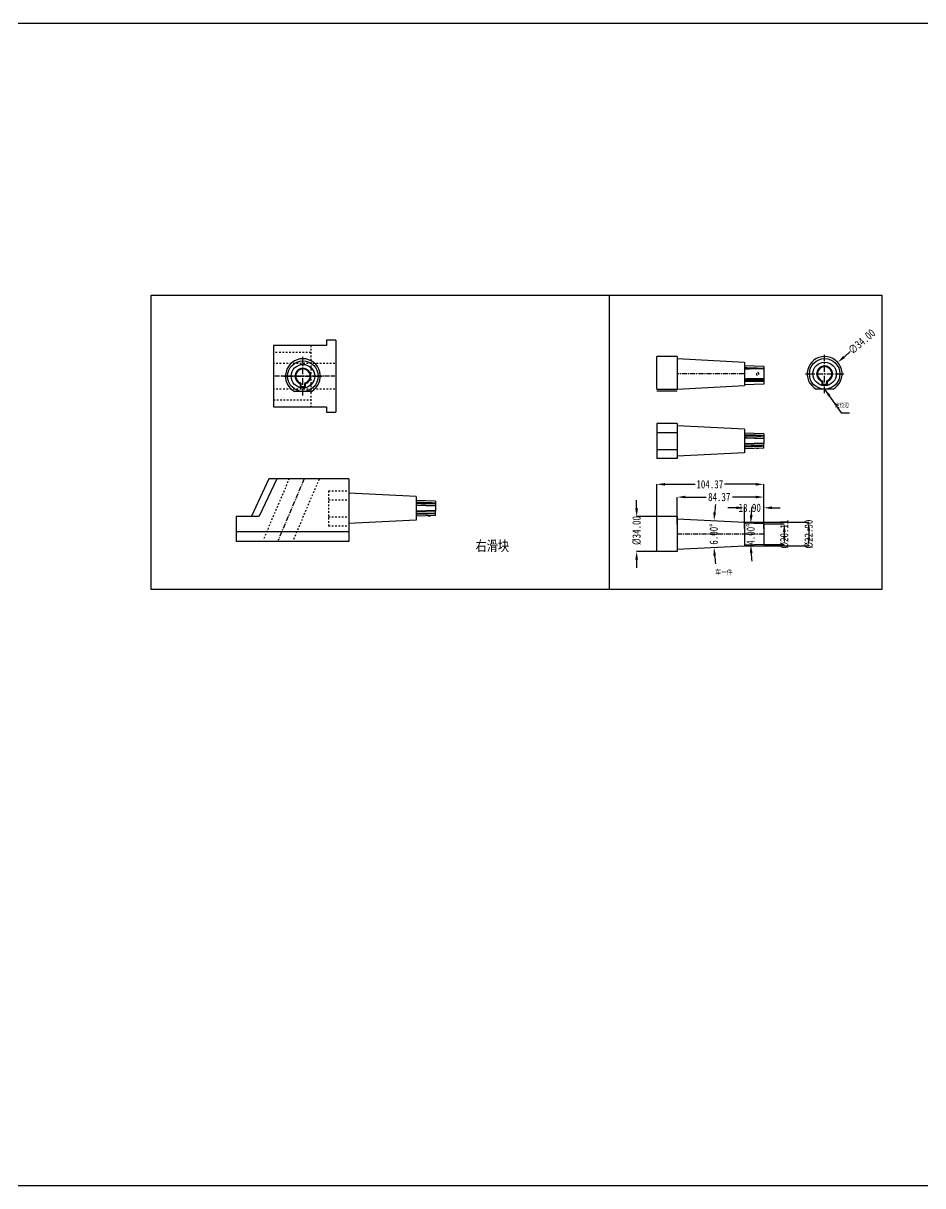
# Model space of a CAD drawing. Header units: millimetres. Extents: x -1952 to 2045, y -2724 to -1591.
# Drawn here: x -809 to 68, y -2724 to -1591 of the extents above; entities that cross this region are included whole.
import ezdxf

# ---------------------------------------------------------------- set-up
doc = ezdxf.new("R2010")
doc.units = ezdxf.units.MM
doc.header["$LTSCALE"] = 16.335
doc.header["$PDMODE"] = 3
doc.header["$PDSIZE"] = 0.3125
doc.linetypes.add('CENTER', pattern=[0.6, 0.375, -0.075, 0.075, -0.075])
doc.linetypes.add('HIDDEN', pattern=[0.2, 0.1, -0.1])
doc.layers.get('0').update_dxf_attribs({"linetype": 'CONTINUOUS'})
doc.layers.get('Defpoints').update_dxf_attribs({"linetype": 'CONTINUOUS'})
doc.layers.add('DEFAULT_2', color=8, linetype='HIDDEN')
doc.layers.add('dim', color=3, linetype='CONTINUOUS')
doc.styles.get("Standard").update_dxf_attribs({"font": 'txt', "width": 0.8})
doc.dimstyles.get("Standard").update_dxf_attribs({"dimtxt": 0.15625, "dimasz": 0.1875, "dimexe": 0.125, "dimexo": 0.0625, "dimtad": 0, "dimtih": 1, "dimtoh": 1, "dimdsep": 46, "dimtxsty": 'Standard', "dimcen": 0.09, "dimadec": 0, "dimazin": 0, "dimtp": 0.01, "dimtm": 0.01, "dimtfac": 1, "dimtofl": 0, "dimtmove": 0, "dimatfit": 3, "dimfxl": 0, "dimtolj": 1, "dimarcsym": 0})
doc.dimstyles.new('STANDARD$0', dxfattribs={"dimscale": 2, "dimtxt": 3, "dimasz": 3, "dimexe": 1.25, "dimexo": 0.625, "dimgap": 0.5, "dimtad": 0, "dimdsep": 46, "dimlunit": 6, "dimtxsty": 'Standard', "dimblk": 'CLOSEDBLANK', "dimcen": 0, "dimclrt": 2, "dimazin": 2, "dimtfac": 2, "dimtmove": 1, "dimatfit": 3, "dimfxl": 0, "dimtolj": 1, "dimtzin": 0, "dimarcsym": 0})

# ---------------------------------------------------------------- blocks, each defined once
blk = doc.blocks.new('*D171')
at = {"color": 6, "lineweight": -2, "transparency": 16777216}
for p, q in [((-87.4, -2078.8), (-67.4, -2078.8)), ((-67.4, -2086.8), (-67.4, -2090.9)), ((-87.4, -2098.9), (-67.4, -2098.9))]:
    blk.add_line(p, q, dxfattribs=at)
at = {"color": 6, "transparency": 16777216}
for points in [[(-68.7, -2086.8), (-66.1, -2086.8), (-67.4, -2078.8)], [(-68.7, -2090.9), (-66.1, -2090.9), (-67.4, -2098.9)]]:
    blk.add_solid(points, dxfattribs=at)
at = {"layer": 'Defpoints', "color": 0, "transparency": 16777216}
for p in [(-87.4, -2078.8), (-87.4, -2098.9), (-67.4, -2098.9)]:
    blk.add_point(p, dxfattribs=at)
at = {"color": 4, "transparency": 16777216, "insert": (-67.4, -2088.9), "char_height": 8, "attachment_point": 5, "rotation": 90}
blk.add_mtext('\\A1;%%c20.11', dxfattribs=at)
blk = doc.blocks.new('*D172')
at = {"color": 6, "lineweight": -2, "transparency": 16777216}
for p, q in [((-114.3, -2063.3), (-122.3, -2063.3)), ((-106.3, -2083.3), (-106.3, -2063.3)), ((-87.4, -2083.3), (-87.4, -2063.3)), ((-79.4, -2063.3), (-71.4, -2063.3))]:
    blk.add_line(p, q, dxfattribs=at)
at = {"color": 6, "transparency": 16777216}
for points in [[(-114.3, -2061.9), (-114.3, -2064.6), (-106.3, -2063.3)], [(-79.4, -2061.9), (-79.4, -2064.6), (-87.4, -2063.3)]]:
    blk.add_solid(points, dxfattribs=at)
at = {"layer": 'Defpoints', "color": 0, "transparency": 16777216}
for p in [(-106.3, -2063.3), (-106.3, -2083.3), (-87.4, -2083.3)]:
    blk.add_point(p, dxfattribs=at)
at = {"color": 4, "transparency": 16777216, "insert": (-101.1, -2063.3), "char_height": 8, "attachment_point": 5}
blk.add_mtext('\\A1;18.90', dxfattribs=at)
blk = doc.blocks.new('*D173')
at = {"color": 6, "lineweight": -2, "transparency": 16777216}
for p, q in [((-171.8, -2079.5), (-171.8, -2052.8)), ((-163.8, -2052.8), (-143.6, -2052.8)), ((-95.4, -2052.8), (-118, -2052.8)), ((-87.4, -2083.3), (-87.4, -2052.8))]:
    blk.add_line(p, q, dxfattribs=at)
at = {"color": 6, "transparency": 16777216}
for points in [[(-163.8, -2051.5), (-163.8, -2054.1), (-171.8, -2052.8)], [(-95.4, -2051.5), (-95.4, -2054.1), (-87.4, -2052.8)]]:
    blk.add_solid(points, dxfattribs=at)
at = {"layer": 'Defpoints', "color": 0, "transparency": 16777216}
for p in [(-171.8, -2052.8), (-171.8, -2079.5), (-87.4, -2083.3)]:
    blk.add_point(p, dxfattribs=at)
at = {"color": 4, "transparency": 16777216, "insert": (-130.8, -2052.8), "char_height": 8, "attachment_point": 5}
blk.add_mtext('\\A1;84.37', dxfattribs=at)
blk = doc.blocks.new('*D174')
at = {"color": 6, "lineweight": -2, "transparency": 16777216}
for p, q in [((-191.8, -2076.7), (-191.8, -2040.4)), ((-183.8, -2040.4), (-154.4, -2040.4)), ((-95.4, -2040.4), (-125.6, -2040.4)), ((-87.4, -2083.3), (-87.4, -2040.4))]:
    blk.add_line(p, q, dxfattribs=at)
at = {"color": 6, "transparency": 16777216}
for points in [[(-183.8, -2039.1), (-183.8, -2041.7), (-191.8, -2040.4)], [(-95.4, -2039.1), (-95.4, -2041.7), (-87.4, -2040.4)]]:
    blk.add_solid(points, dxfattribs=at)
at = {"layer": 'Defpoints', "color": 0, "transparency": 16777216}
for p in [(-191.8, -2040.4), (-191.8, -2076.7), (-87.4, -2083.3)]:
    blk.add_point(p, dxfattribs=at)
at = {"color": 4, "transparency": 16777216, "insert": (-140, -2040.4), "char_height": 8, "attachment_point": 5}
blk.add_mtext('\\A1;104.37', dxfattribs=at)
blk = doc.blocks.new('*D175')
at = {"color": 6, "lineweight": -2, "transparency": 16777216}
for p, q in [((-211.3, -2063.9), (-211.3, -2055.9)), ((-186.3, -2071.9), (-211.3, -2071.9)), ((-186.3, -2105.9), (-211.3, -2105.9)), ((-211.3, -2113.9), (-211.3, -2121.9))]:
    blk.add_line(p, q, dxfattribs=at)
at = {"color": 6, "transparency": 16777216}
for points in [[(-212.7, -2063.9), (-210, -2063.9), (-211.3, -2071.9)], [(-212.7, -2113.9), (-210, -2113.9), (-211.3, -2105.9)]]:
    blk.add_solid(points, dxfattribs=at)
at = {"layer": 'Defpoints', "color": 0, "transparency": 16777216}
for p in [(-186.3, -2071.9), (-211.3, -2105.9), (-186.3, -2105.9)]:
    blk.add_point(p, dxfattribs=at)
at = {"color": 4, "transparency": 16777216, "insert": (-211.3, -2085.4), "char_height": 8, "attachment_point": 5, "rotation": 90}
blk.add_mtext('\\A1;%%c34.00', dxfattribs=at)
blk = doc.blocks.new('*D176')
at = {"color": 6, "lineweight": -2, "transparency": 16777216}
for p, q in [((-106.3, -2077.4), (-43.6, -2077.4)), ((-43.6, -2085.4), (-43.6, -2092.3)), ((-106.3, -2100.3), (-43.6, -2100.3))]:
    blk.add_line(p, q, dxfattribs=at)
at = {"color": 6, "transparency": 16777216}
for points in [[(-45, -2085.4), (-42.3, -2085.4), (-43.6, -2077.4)], [(-45, -2092.3), (-42.3, -2092.3), (-43.6, -2100.3)]]:
    blk.add_solid(points, dxfattribs=at)
at = {"layer": 'Defpoints', "color": 0, "transparency": 16777216}
for p in [(-106.3, -2077.4), (-106.3, -2100.3), (-43.6, -2100.3)]:
    blk.add_point(p, dxfattribs=at)
at = {"color": 4, "transparency": 16777216, "insert": (-43.6, -2088.9), "char_height": 8, "attachment_point": 5, "rotation": 90}
blk.add_mtext('\\A1;%%c22.90', dxfattribs=at)
blk = doc.blocks.new('*D177')
at = {"color": 6, "lineweight": -2, "transparency": 16777216}
for start, end in [(174.9521, 176.4761), (183.5239, 185.0479)]:
    blk.add_arc((200.5, -2088.9), 300.8, start, end, dxfattribs=at)
at = {"color": 6, "transparency": 16777216}
for points in [[(-98.3, -2070.4), (-101, -2070.3), (-100.1, -2078.4)], [(-101, -2107.4), (-98.3, -2107.3), (-100.1, -2099.4)]]:
    blk.add_solid(points, dxfattribs=at)
at = {"layer": 'Defpoints', "color": 0, "transparency": 16777216}
for p in [(-106.3, -2078.1), (-87.4, -2078.8), (-100.2, -2085.4), (-106.3, -2099.6), (-87.4, -2098.9)]:
    blk.add_point(p, dxfattribs=at)
at = {"color": 4, "transparency": 16777216, "insert": (-100.2, -2088.9), "char_height": 8, "attachment_point": 5, "rotation": 90}
blk.add_mtext('\\A1;4.00\\M+5A1E3', dxfattribs=at)
blk = doc.blocks.new('*D178')
at = {"color": 6, "lineweight": -2, "transparency": 16777216}
for start, end in [(173.3098, 175.1549), (184.8451, 186.6902)]:
    blk.add_arc((112.2, -2088.9), 248.4, start, end, dxfattribs=at)
at = {"color": 6, "transparency": 16777216}
for points in [[(-134, -2068), (-136.6, -2067.8), (-135.9, -2075.9)], [(-136.6, -2109.9), (-134, -2109.7), (-135.9, -2101.9)]]:
    blk.add_solid(points, dxfattribs=at)
at = {"layer": 'Defpoints', "color": 0, "transparency": 16777216}
for p in [(-171.8, -2074), (-106.3, -2077.4), (-136.2, -2084.5), (-171.8, -2103.7), (-106.3, -2100.3)]:
    blk.add_point(p, dxfattribs=at)
at = {"color": 4, "transparency": 16777216, "insert": (-136.2, -2088.9), "char_height": 8, "attachment_point": 5, "rotation": 90}
blk.add_mtext('\\A1;6.00\\M+5A1E3', dxfattribs=at)
blk = doc.blocks.new('*D179')
at = {"color": 6, "lineweight": -2, "transparency": 16777216}
blk.add_line((-3.2, -1911.1), (-9.2, -1916.4), dxfattribs=at)
at = {"color": 6, "transparency": 16777216}
blk.add_solid([(-10.1, -1915.3), (-8.4, -1917.4), (-15.3, -1921.6)], dxfattribs=at)
at = {"layer": 'Defpoints', "color": 0, "transparency": 16777216}
for p in [(-15.3, -1921.6), (-40.9, -1943.9)]:
    blk.add_point(p, dxfattribs=at)
at = {"color": 4, "transparency": 16777216, "insert": (8, -1901.3), "char_height": 8, "attachment_point": 5, "rotation": 41.0638}
blk.add_mtext('\\A1;∅34.00', dxfattribs=at)

msp = doc.modelspace()

# ---------------------------------------------------------------- linework, layer by layer
msp.add_line((-238.07, -1856.009), (-238.07, -2142.746))
at = {"color": 7, "linetype": 'Continuous'}
for p, q in [((-504.407, -1900.003), (-513.687, -1900.003)), ((-513.687, -1900.003), (-513.687, -1905.003)), ((-504.407, -1900.003), (-504.407, -1970.003)), ((-513.687, -1905.003), (-565.337, -1905.003)), ((-565.337, -1905.003), (-565.337, -1965.003)), ((-171.75, -1915.775), (-191.75, -1915.775)), ((-191.75, -1947.658), (-191.75, -1915.776)), ((-171.75, -1915.776), (-171.75, -1947.658)), ((-171.75, -1917.893), (-106.283, -1921.324)), ((-106.283, -1921.324), (-106.283, -1944.227)), ((-87.38, -1925.737), (-106.283, -1925.077)), ((-87.38, -1925.737), (-87.38, -1942.83)), ((-529.304, -1934.446), (-529.278, -1935.003)), ((-20.83, -1932.218), (-20.805, -1932.775)), ((-539.242, -1942.565), (-538.582, -1942.113)), ((-539.242, -1942.565), (-539.242, -1945.718)), ((-538.582, -1945.058), (-539.242, -1945.718)), ((-539.242, -1945.718), (-533.9, -1945.718)), ((-538.582, -1942.113), (-538.582, -1945.058)), ((-538.582, -1945.058), (-534.56, -1945.058)), ((-534.56, -1942.113), (-533.9, -1942.565)), ((-534.56, -1945.058), (-534.56, -1942.113)), ((-534.56, -1945.058), (-533.9, -1945.718)), ((-533.9, -1945.718), (-533.9, -1942.565)), ((-191.75, -1947.658), (-171.75, -1947.658)), ((-171.75, -1947.658), (-106.283, -1944.227)), ((-106.283, -1940.337), (-87.38, -1939.885)), ((-87.38, -1942.83), (-106.283, -1943.49)), ((-19.881, -1947.658), (-36.314, -1947.658)), ((-30.768, -1940.337), (-30.108, -1939.885)), ((-30.768, -1940.337), (-30.768, -1943.49)), ((-30.108, -1942.83), (-30.768, -1943.49)), ((-30.768, -1943.49), (-25.426, -1943.49)), ((-30.108, -1939.885), (-30.108, -1942.83)), ((-30.108, -1942.83), (-26.086, -1942.83)), ((-26.086, -1939.885), (-25.426, -1940.337)), ((-26.086, -1942.83), (-26.086, -1939.885)), ((-26.086, -1942.83), (-25.426, -1943.49)), ((-25.426, -1943.49), (-25.426, -1940.337)), ((-528.354, -1949.886), (-544.787, -1949.886)), ((-171.75, -1949.775), (-191.75, -1949.775)), ((-565.337, -1965.003), (-513.687, -1965.003)), ((-513.687, -1965.003), (-513.687, -1970.003)), ((-513.687, -1970.003), (-504.407, -1970.003)), ((-191.75, -1981.144), (-191.75, -2015.144)), ((-171.75, -1981.144), (-191.75, -1981.144)), ((-171.75, -1981.144), (-171.75, -2015.144)), ((-191.75, -1989.927), (-171.75, -1989.927)), ((-106.283, -1986.692), (-171.75, -1983.261)), ((-106.283, -1986.692), (-106.283, -2009.595)), ((-87.38, -1991.106), (-106.283, -1990.446)), ((-101.272, -1993.219), (-101.281, -1993.219)), ((-87.38, -1991.106), (-87.38, -2000.155)), ((-87.38, -1996.133), (-106.283, -1995.473)), ((-87.38, -2000.155), (-106.283, -2000.815)), ((-106.283, -2001.123), (-87.38, -2000.49)), ((-87.38, -2005.182), (-87.38, -2000.49)), ((-191.75, -2006.36), (-171.75, -2006.36)), ((-171.75, -2015.144), (-191.75, -2015.144)), ((-106.283, -2009.595), (-171.75, -2013.026)), ((-87.38, -2005.182), (-106.283, -2005.842)), ((-569.781, -2035.078), (-586.801, -2071.578)), ((-562.057, -2035.078), (-579.078, -2071.578)), ((-491.781, -2035.078), (-569.781, -2035.078)), ((-491.781, -2035.078), (-491.781, -2096.008)), ((-426.313, -2052.393), (-491.781, -2048.962)), ((-426.313, -2052.393), (-426.313, -2075.296)), ((-407.411, -2056.806), (-426.313, -2056.146)), ((-407.411, -2061.833), (-426.313, -2061.173)), ((-421.303, -2058.92), (-421.311, -2058.919)), ((-407.411, -2056.806), (-407.411, -2065.855)), ((-601.781, -2071.578), (-601.781, -2096.008)), ((-601.781, -2071.578), (-579.078, -2071.578)), ((-407.411, -2065.855), (-426.313, -2066.515)), ((-426.313, -2066.823), (-407.411, -2066.19)), ((-407.411, -2070.883), (-426.313, -2071.543)), ((-407.411, -2070.883), (-407.411, -2066.19)), ((-191.75, -2105.853), (-191.75, -2071.853)), ((-171.75, -2071.853), (-191.75, -2071.853)), ((-171.75, -2071.853), (-171.75, -2105.853)), ((-426.313, -2075.296), (-491.781, -2078.727)), ((-171.75, -2073.971), (-106.283, -2077.402)), ((-106.283, -2077.402), (-106.283, -2100.304)), ((-87.38, -2078.798), (-106.283, -2078.138)), ((-87.38, -2078.798), (-87.38, -2098.908)), ((-491.781, -2086.728), (-601.781, -2086.728)), ((-491.781, -2096.008), (-601.781, -2096.008)), ((-171.75, -2105.853), (-191.75, -2105.853)), ((-171.75, -2103.735), (-106.283, -2100.304)), ((-87.38, -2098.908), (-106.283, -2099.568))]:
    msp.add_line(p, q, dxfattribs=at)
at = {"color": 1, "linetype": 'CENTER', "ltscale": 1.057361}
for p, q in [((-28.097, -1951.475), (-28.097, -1914.075)), ((-536.571, -1953.703), (-536.571, -1916.303)), ((-555.271, -1935.003), (-517.871, -1935.003)), ((-46.797, -1932.775), (-9.397, -1932.775))]:
    msp.add_line(p, q, dxfattribs=at)
at = {"color": 1, "linetype": 'CENTER', "ltscale": 0.621977}
msp.add_line((-505.337, -1935.003), (-565.337, -1935.003), dxfattribs=at)
at = {"color": 1, "linetype": 'CENTER', "ltscale": 0.814387}
for p, q in [((-106.283, -1932.775), (-171.75, -1932.775)), ((-87.38, -2088.853), (-171.75, -2088.853))]:
    msp.add_line(p, q, dxfattribs=at)
for points in [[(-1951.9, -1591.097), (2044.667, -1591.097), (2044.667, -2723.897), (-1951.9, -2723.897)], [(-684.47, -1856.009), (27.556, -1856.009), (27.556, -2142.746), (-684.47, -2142.746)]]:
    msp.add_lwpolyline(points, close=True)
at = {"color": 7, "linetype": 'Continuous'}
for centre, radius in [((-536.571, -1935.003), 14.882), ((-536.571, -1935.003), 11.451), ((-28.097, -1932.775), 14.882), ((-28.097, -1932.775), 11.451)]:
    msp.add_circle(centre, radius, dxfattribs=at)
for centre, radius, start, end in [((-536.571, -1935.003), 17, 298.902797, 241.097203), ((-28.097, -1932.775), 17, 298.902797, 241.097203), ((-28.097, -1932.775), 7.038, 289.469575, 250.530425), ((-28.097, -1932.775), 7.698, 49.228022, 130.771978), ((-536.571, -1935.003), 7.698, 139.228022, 220.771978), ((-536.571, -1935.003), 7.038, 289.469575, 250.530425), ((-542.258, -1929.315), 0.676, 270, 12.161174), ((-536.571, -1935.003), 7.698, 49.228022, 130.771978), ((-530.883, -1929.315), 0.676, 167.838826, 282.161174), ((-536.571, -1935.003), 7.698, 319.228022, 40.771978), ((-86.608, -1091.588), 836.392, 268.652095, 268.994818), ((-28.097, -1932.775), 7.698, 139.228022, 220.771978), ((-33.785, -1927.087), 0.676, 270, 12.161174), ((-22.41, -1927.087), 0.676, 167.838826, 282.161174), ((-28.097, -1932.775), 7.698, 319.228022, 40.771978), ((-542.258, -1940.691), 0.676, 347.838826, 102.161174), ((-536.571, -1935.003), 7.698, 229.228022, 247.233914), ((-572.107, -1896.884), 55.718, 305.753309, 306.559619), ((-536.571, -1935.003), 7.698, 292.766086, 310.771978), ((-530.883, -1940.691), 0.676, 77.838826, 192.161174), ((-86.646, -2774.206), 836.634, 91.002271, 91.344895), ((-131.286, -970.068), 968.86, 271.478778, 271.775181), ((-33.785, -1938.463), 0.676, 347.838826, 102.161174), ((-28.097, -1932.775), 7.698, 229.228022, 247.233914), ((-63.634, -1894.656), 55.718, 305.753309, 306.559619), ((-28.097, -1932.775), 7.698, 292.766086, 310.771978), ((-22.41, -1938.463), 0.676, 77.838826, 192.161174), ((-86.616, -1155.254), 838.093, 268.655404, 268.997432), ((-86.646, -2839.575), 836.634, 91.002271, 91.344895), ((-406.647, -1220.954), 838.093, 268.655404, 268.997432), ((-406.677, -2905.275), 836.634, 91.002271, 91.344895)]:
    msp.add_arc(centre, radius, start, end, dxfattribs=at)
for points, knots in [([(-541.547, -1930.026), (-541.614, -1930.088), (-541.737, -1930.157), (-541.936, -1930.178), (-542.157, -1930.144), (-542.317, -1930.051), (-542.401, -1929.976)], [0, 0, 0, 0, 0.29168573, 0.42687454, 0.63877925, 1, 1, 1, 1]), ([(-541.547, -1930.026), (-541.486, -1929.96), (-541.417, -1929.837), (-541.396, -1929.638), (-541.429, -1929.417), (-541.523, -1929.256), (-541.598, -1929.173)], [0, 0, 0, 0, 0.29177242, 0.42692029, 0.63880552, 1, 1, 1, 1]), ([(-531.646, -1929.315), (-531.689, -1929.392), (-531.737, -1929.529), (-531.746, -1929.783), (-531.669, -1929.945), (-531.594, -1930.026)], [0, 0, 0, 0, 0.34713484, 0.55961041, 1, 1, 1, 1]), ([(-531.594, -1930.026), (-531.527, -1930.088), (-531.405, -1930.157), (-531.206, -1930.178), (-530.985, -1930.144), (-530.824, -1930.051), (-530.741, -1929.976)], [0, 0, 0, 0, 0.29177242, 0.42692029, 0.63880552, 1, 1, 1, 1]), ([(-529.366, -1935.003), (-529.366, -1934.865), (-529.37, -1934.663), (-529.385, -1934.403), (-529.398, -1934.23), (-529.411, -1934.079), (-529.423, -1933.953), (-529.43, -1933.858), (-529.437, -1933.796), (-529.434, -1933.766), (-529.436, -1933.753), (-529.428, -1933.748), (-529.424, -1933.761), (-529.417, -1933.774), (-529.406, -1933.813), (-529.389, -1933.879), (-529.367, -1933.984), (-529.334, -1934.175), (-529.314, -1934.333), (-529.304, -1934.446)], [0, 0, 0, 0, 0.21001602, 0.30796493, 0.39703373, 0.47495687, 0.53954848, 0.5890581, 0.62200223, 0.63187991, 0.63739505, 0.63938325, 0.64363442, 0.6521592, 0.66509085, 0.70369746, 0.75813535, 0.82694243, 1, 1, 1, 1]), ([(-529.278, -1935.003), (-529.278, -1935.096), (-529.282, -1935.278), (-529.3, -1935.539), (-529.327, -1935.775), (-529.355, -1935.964), (-529.389, -1936.123), (-529.403, -1936.191), (-529.433, -1936.275), (-529.436, -1936.236), (-529.435, -1936.226)], [0, 0, 0, 0, 0.21485604, 0.42012592, 0.60394042, 0.75791628, 0.87476713, 0.94876116, 0.97574217, 1, 1, 1, 1]), ([(-529.435, -1936.226), (-529.435, -1936.172), (-529.419, -1936.025), (-529.383, -1935.619), (-529.365, -1935.264), (-529.366, -1935.003)], [0, 0, 0, 0, 0.13165042, 0.36060251, 1, 1, 1, 1]), ([(-87.38, -1927.798), (-87.417, -1927.771), (-87.514, -1927.748), (-87.704, -1927.719), (-87.95, -1927.691), (-88.244, -1927.664), (-88.637, -1927.631), (-89.129, -1927.596), (-89.72, -1927.559), (-90.311, -1927.524), (-91.099, -1927.482), (-92.084, -1927.433), (-93.267, -1927.379), (-94.45, -1927.329), (-95.633, -1927.282), (-97.211, -1927.223), (-99.183, -1927.154), (-101.549, -1927.078), (-103.916, -1927.008), (-105.494, -1926.966), (-106.283, -1926.945)], [0, 0, 0, 0, 0.00737978, 0.01514373, 0.03073864, 0.04635541, 0.06198039, 0.09324046, 0.12450658, 0.1557753, 0.18704527, 0.24958657, 0.3121281, 0.37466897, 0.43720877, 0.49974732, 0.62482015, 0.74988691, 0.87494708, 1, 1, 1, 1]), ([(-87.38, -1927.798), (-87.438, -1927.834), (-87.545, -1927.86), (-87.685, -1927.856), (-87.83, -1927.868), (-88.009, -1927.884), (-88.298, -1927.895), (-88.66, -1927.908), (-89.094, -1927.918), (-89.529, -1927.926), (-90.109, -1927.934), (-90.834, -1927.94), (-91.704, -1927.943), (-92.864, -1927.943), (-94.315, -1927.937), (-96.056, -1927.923), (-97.798, -1927.904), (-99.539, -1927.88), (-100.7, -1927.861), (-101.281, -1927.851)], [0, 0, 0, 0, 0.01471093, 0.02255908, 0.03034511, 0.04587981, 0.06147342, 0.09268716, 0.12392497, 0.15517599, 0.18643611, 0.24897422, 0.3115281, 0.37409288, 0.49924415, 0.62441493, 0.74959986, 0.87479544, 1, 1, 1, 1]), ([(-33.074, -1927.798), (-33.141, -1927.86), (-33.263, -1927.929), (-33.463, -1927.95), (-33.683, -1927.917), (-33.844, -1927.823), (-33.927, -1927.748)], [0, 0, 0, 0, 0.29168573, 0.42687454, 0.63877925, 1, 1, 1, 1]), ([(-33.074, -1927.798), (-33.012, -1927.732), (-32.943, -1927.609), (-32.923, -1927.41), (-32.956, -1927.189), (-33.049, -1927.028), (-33.125, -1926.945)], [0, 0, 0, 0, 0.29177242, 0.42692029, 0.63880552, 1, 1, 1, 1]), ([(-23.173, -1927.087), (-23.216, -1927.164), (-23.263, -1927.301), (-23.273, -1927.555), (-23.196, -1927.717), (-23.121, -1927.798)], [0, 0, 0, 0, 0.34713484, 0.55961041, 1, 1, 1, 1]), ([(-23.121, -1927.798), (-23.054, -1927.86), (-22.931, -1927.929), (-22.732, -1927.95), (-22.511, -1927.917), (-22.351, -1927.823), (-22.267, -1927.748)], [0, 0, 0, 0, 0.29177242, 0.42692029, 0.63880552, 1, 1, 1, 1]), ([(-20.892, -1932.775), (-20.892, -1932.637), (-20.897, -1932.435), (-20.911, -1932.175), (-20.924, -1932.002), (-20.937, -1931.851), (-20.949, -1931.725), (-20.957, -1931.63), (-20.964, -1931.568), (-20.961, -1931.538), (-20.963, -1931.525), (-20.955, -1931.52), (-20.95, -1931.533), (-20.944, -1931.546), (-20.932, -1931.585), (-20.916, -1931.651), (-20.894, -1931.756), (-20.861, -1931.947), (-20.841, -1932.105), (-20.83, -1932.218)], [0, 0, 0, 0, 0.21001602, 0.30796493, 0.39703373, 0.47495687, 0.53954848, 0.5890581, 0.62200223, 0.63187991, 0.63739505, 0.63938325, 0.64363442, 0.6521592, 0.66509085, 0.70369746, 0.75813535, 0.82694243, 1, 1, 1, 1]), ([(-20.805, -1932.775), (-20.805, -1932.868), (-20.809, -1933.05), (-20.826, -1933.311), (-20.854, -1933.547), (-20.882, -1933.736), (-20.916, -1933.895), (-20.93, -1933.963), (-20.959, -1934.048), (-20.962, -1934.008), (-20.962, -1933.998)], [0, 0, 0, 0, 0.21485604, 0.42012592, 0.60394042, 0.75791628, 0.87476713, 0.94876116, 0.97574217, 1, 1, 1, 1]), ([(-20.962, -1933.998), (-20.961, -1933.944), (-20.945, -1933.797), (-20.91, -1933.391), (-20.892, -1933.036), (-20.892, -1932.775)], [0, 0, 0, 0, 0.13165042, 0.36060251, 1, 1, 1, 1]), ([(-541.547, -1939.98), (-541.614, -1939.918), (-541.737, -1939.849), (-541.936, -1939.828), (-542.157, -1939.862), (-542.317, -1939.955), (-542.401, -1940.031)], [0, 0, 0, 0, 0.29177242, 0.42692029, 0.63880552, 1, 1, 1, 1]), ([(-541.495, -1940.691), (-541.452, -1940.614), (-541.405, -1940.477), (-541.396, -1940.224), (-541.472, -1940.061), (-541.547, -1939.98)], [0, 0, 0, 0, 0.34713484, 0.55961041, 1, 1, 1, 1]), ([(-539.242, -1942.565), (-539.242, -1942.468), (-539.3, -1942.27), (-539.46, -1942.139), (-539.55, -1942.102)], [0, 0, 0, 0, 0.49995056, 1, 1, 1, 1]), ([(-538.917, -1941.639), (-538.821, -1941.672), (-538.646, -1941.803), (-538.582, -1942.011), (-538.582, -1942.113)], [0, 0, 0, 0, 0.50005188, 1, 1, 1, 1]), ([(-534.56, -1942.113), (-534.56, -1942.011), (-534.495, -1941.803), (-534.321, -1941.673), (-534.225, -1941.639)], [0, 0, 0, 0, 0.49997307, 1, 1, 1, 1]), ([(-533.592, -1942.102), (-533.681, -1942.139), (-533.841, -1942.27), (-533.899, -1942.468), (-533.9, -1942.565)], [0, 0, 0, 0, 0.50002677, 1, 1, 1, 1]), ([(-531.594, -1939.98), (-531.656, -1940.046), (-531.725, -1940.169), (-531.746, -1940.368), (-531.712, -1940.589), (-531.619, -1940.75), (-531.543, -1940.833)], [0, 0, 0, 0, 0.29177242, 0.42692029, 0.63880552, 1, 1, 1, 1]), ([(-531.594, -1939.98), (-531.527, -1939.918), (-531.405, -1939.849), (-531.206, -1939.828), (-530.985, -1939.862), (-530.824, -1939.955), (-530.741, -1940.031)], [0, 0, 0, 0, 0.29168573, 0.42687454, 0.63877925, 1, 1, 1, 1]), ([(-87.38, -1937.752), (-87.437, -1937.713), (-87.586, -1937.702), (-87.794, -1937.681), (-88.011, -1937.669), (-88.299, -1937.655), (-88.661, -1937.643), (-89.095, -1937.632), (-89.53, -1937.624), (-90.11, -1937.616), (-90.835, -1937.61), (-91.705, -1937.607), (-92.575, -1937.607), (-93.445, -1937.609), (-94.606, -1937.615), (-96.057, -1937.627), (-97.798, -1937.647), (-99.539, -1937.671), (-100.7, -1937.69), (-101.281, -1937.7)], [0, 0, 0, 0, 0.01479415, 0.03030779, 0.04587629, 0.06146669, 0.09268029, 0.12391784, 0.15516913, 0.18642948, 0.24896801, 0.31152244, 0.37408759, 0.43666058, 0.49923963, 0.62441156, 0.74959756, 0.87479437, 1, 1, 1, 1]), ([(-101.272, -1938.463), (-100.692, -1938.445), (-99.532, -1938.408), (-97.791, -1938.348), (-96.051, -1938.284), (-94.311, -1938.216), (-92.861, -1938.153), (-91.701, -1938.099), (-90.831, -1938.054), (-90.107, -1938.015), (-89.527, -1937.98), (-89.093, -1937.951), (-88.659, -1937.921), (-88.297, -1937.89), (-88.008, -1937.867), (-87.829, -1937.843), (-87.685, -1937.824), (-87.577, -1937.819), (-87.471, -1937.803), (-87.408, -1937.771), (-87.38, -1937.752)], [0, 0, 0, 0, 0.12508048, 0.25016555, 0.37525478, 0.50034782, 0.62544374, 0.68799223, 0.75054023, 0.81308622, 0.84435744, 0.87562632, 0.90689074, 0.93814532, 0.95376724, 0.9693539, 0.97715149, 0.98501558, 0.99271319, 1, 1, 1, 1]), ([(-33.074, -1937.752), (-33.141, -1937.69), (-33.263, -1937.621), (-33.463, -1937.6), (-33.683, -1937.634), (-33.844, -1937.727), (-33.927, -1937.803)], [0, 0, 0, 0, 0.29177242, 0.42692029, 0.63880552, 1, 1, 1, 1]), ([(-33.022, -1938.463), (-32.979, -1938.387), (-32.931, -1938.249), (-32.922, -1937.996), (-32.999, -1937.833), (-33.074, -1937.752)], [0, 0, 0, 0, 0.34713484, 0.55961041, 1, 1, 1, 1]), ([(-30.768, -1940.337), (-30.769, -1940.24), (-30.827, -1940.042), (-30.987, -1939.911), (-31.076, -1939.874)], [0, 0, 0, 0, 0.49995056, 1, 1, 1, 1]), ([(-30.443, -1939.411), (-30.347, -1939.444), (-30.173, -1939.575), (-30.109, -1939.783), (-30.108, -1939.885)], [0, 0, 0, 0, 0.50005188, 1, 1, 1, 1]), ([(-26.086, -1939.885), (-26.086, -1939.783), (-26.022, -1939.575), (-25.847, -1939.445), (-25.751, -1939.411)], [0, 0, 0, 0, 0.49997307, 1, 1, 1, 1]), ([(-25.118, -1939.874), (-25.208, -1939.911), (-25.368, -1940.042), (-25.426, -1940.24), (-25.426, -1940.337)], [0, 0, 0, 0, 0.50002677, 1, 1, 1, 1]), ([(-23.121, -1937.752), (-23.182, -1937.818), (-23.251, -1937.941), (-23.272, -1938.14), (-23.239, -1938.361), (-23.145, -1938.522), (-23.07, -1938.605)], [0, 0, 0, 0, 0.29177242, 0.42692029, 0.63880552, 1, 1, 1, 1]), ([(-23.121, -1937.752), (-23.054, -1937.69), (-22.931, -1937.621), (-22.732, -1937.6), (-22.511, -1937.634), (-22.351, -1937.727), (-22.267, -1937.803)], [0, 0, 0, 0, 0.29168573, 0.42687454, 0.63877925, 1, 1, 1, 1]), ([(-87.38, -1993.167), (-87.417, -1993.14), (-87.514, -1993.117), (-87.704, -1993.088), (-87.95, -1993.06), (-88.244, -1993.032), (-88.637, -1993), (-89.129, -1992.965), (-89.72, -1992.927), (-90.311, -1992.893), (-91.099, -1992.851), (-92.084, -1992.802), (-93.267, -1992.748), (-94.45, -1992.698), (-95.633, -1992.651), (-97.211, -1992.592), (-99.183, -1992.523), (-101.549, -1992.447), (-103.916, -1992.377), (-105.494, -1992.334), (-106.283, -1992.314)], [0, 0, 0, 0, 0.00737978, 0.01514373, 0.03073864, 0.04635541, 0.06198039, 0.09324046, 0.12450658, 0.1557753, 0.18704527, 0.24958657, 0.3121281, 0.37466897, 0.43720877, 0.49974732, 0.62482015, 0.74988691, 0.87494708, 1, 1, 1, 1]), ([(-101.272, -1993.219), (-100.692, -1993.23), (-99.532, -1993.248), (-97.792, -1993.273), (-96.051, -1993.292), (-94.311, -1993.306), (-92.861, -1993.312), (-91.701, -1993.312), (-90.831, -1993.309), (-90.107, -1993.303), (-89.527, -1993.295), (-89.093, -1993.287), (-88.659, -1993.277), (-88.297, -1993.263), (-88.008, -1993.253), (-87.829, -1993.237), (-87.685, -1993.225), (-87.577, -1993.226), (-87.472, -1993.214), (-87.408, -1993.185), (-87.38, -1993.167)], [0, 0, 0, 0, 0.12519115, 0.2503733, 0.37554481, 0.50070219, 0.62584003, 0.68839808, 0.75094523, 0.8134766, 0.84473324, 0.87598099, 0.90721499, 0.93842458, 0.95401747, 0.96955277, 0.977327, 0.98518131, 0.99283062, 1, 1, 1, 1]), ([(-87.38, -2003.121), (-87.419, -2003.147), (-87.509, -2003.185), (-87.705, -2003.192), (-87.948, -2003.23), (-88.243, -2003.255), (-88.636, -2003.288), (-89.128, -2003.323), (-89.718, -2003.36), (-90.309, -2003.395), (-91.098, -2003.437), (-92.083, -2003.486), (-93.266, -2003.54), (-94.449, -2003.59), (-95.632, -2003.637), (-97.21, -2003.696), (-99.182, -2003.765), (-101.549, -2003.841), (-103.916, -2003.911), (-105.494, -2003.954), (-106.283, -2003.974)], [0, 0, 0, 0, 0.00737495, 0.0151669, 0.03076808, 0.04638431, 0.06200881, 0.09326806, 0.12453324, 0.15580102, 0.18707004, 0.24960944, 0.31214907, 0.37468803, 0.43722596, 0.49976262, 0.62483177, 0.74989481, 0.87495104, 1, 1, 1, 1]), ([(-87.38, -2003.121), (-87.437, -2003.082), (-87.586, -2003.07), (-87.794, -2003.049), (-88.011, -2003.037), (-88.299, -2003.024), (-88.661, -2003.011), (-89.095, -2003.001), (-89.53, -2002.993), (-90.11, -2002.985), (-90.835, -2002.979), (-91.705, -2002.976), (-92.575, -2002.976), (-93.445, -2002.978), (-94.606, -2002.984), (-96.057, -2002.996), (-97.798, -2003.015), (-99.539, -2003.04), (-100.7, -2003.059), (-101.281, -2003.069)], [0, 0, 0, 0, 0.01479415, 0.03030779, 0.04587629, 0.06146669, 0.09268029, 0.12391784, 0.15516913, 0.18642948, 0.24896801, 0.31152244, 0.37408759, 0.43666058, 0.49923963, 0.62441156, 0.74959756, 0.87479437, 1, 1, 1, 1]), ([(-94.669, -2005.437), (-94.66, -2005.436), (-94.628, -2005.427), (-94.558, -2005.415), (-94.444, -2005.393), (-94.219, -2005.356), (-93.872, -2005.31), (-93.416, -2005.279), (-92.959, -2005.277), (-92.61, -2005.299), (-92.383, -2005.32), (-92.269, -2005.335), (-92.199, -2005.342), (-92.167, -2005.349), (-92.158, -2005.349)], [0, 0, 0, 0, 0.01059592, 0.03894448, 0.08531785, 0.14792434, 0.31004027, 0.50049382, 0.69103353, 0.85306338, 0.91541474, 0.96142475, 0.98943807, 1, 1, 1, 1]), ([(-407.411, -2058.868), (-407.448, -2058.84), (-407.545, -2058.817), (-407.735, -2058.788), (-407.98, -2058.76), (-408.274, -2058.733), (-408.668, -2058.7), (-409.16, -2058.665), (-409.75, -2058.628), (-410.341, -2058.594), (-411.129, -2058.551), (-412.115, -2058.502), (-413.298, -2058.449), (-414.481, -2058.399), (-415.664, -2058.352), (-417.241, -2058.292), (-419.213, -2058.223), (-421.58, -2058.147), (-423.947, -2058.077), (-425.524, -2058.035), (-426.313, -2058.014)], [0, 0, 0, 0, 0.00737978, 0.01514373, 0.03073864, 0.04635541, 0.06198039, 0.09324046, 0.12450658, 0.1557753, 0.18704527, 0.24958657, 0.3121281, 0.37466897, 0.43720877, 0.49974732, 0.62482015, 0.74988691, 0.87494708, 1, 1, 1, 1]), ([(-421.303, -2058.92), (-420.723, -2058.93), (-419.563, -2058.949), (-417.822, -2058.973), (-416.082, -2058.993), (-414.342, -2059.006), (-412.892, -2059.013), (-411.732, -2059.013), (-410.862, -2059.009), (-410.138, -2059.003), (-409.558, -2058.995), (-409.124, -2058.987), (-408.689, -2058.977), (-408.328, -2058.963), (-408.039, -2058.953), (-407.86, -2058.937), (-407.716, -2058.925), (-407.608, -2058.926), (-407.502, -2058.915), (-407.439, -2058.885), (-407.411, -2058.868)], [0, 0, 0, 0, 0.12519115, 0.2503733, 0.37554481, 0.50070219, 0.62584003, 0.68839808, 0.75094523, 0.8134766, 0.84473324, 0.87598099, 0.90721499, 0.93842458, 0.95401747, 0.96955277, 0.977327, 0.98518131, 0.99283062, 1, 1, 1, 1]), ([(-407.411, -2068.821), (-407.449, -2068.847), (-407.54, -2068.886), (-407.735, -2068.893), (-407.979, -2068.931), (-408.273, -2068.955), (-408.666, -2068.989), (-409.158, -2069.023), (-409.749, -2069.061), (-410.34, -2069.095), (-411.128, -2069.138), (-412.114, -2069.186), (-413.297, -2069.24), (-414.48, -2069.29), (-415.663, -2069.337), (-417.241, -2069.396), (-419.213, -2069.466), (-421.58, -2069.542), (-423.946, -2069.611), (-425.524, -2069.654), (-426.313, -2069.674)], [0, 0, 0, 0, 0.00737495, 0.0151669, 0.03076808, 0.04638431, 0.06200881, 0.09326806, 0.12453324, 0.15580102, 0.18707004, 0.24960944, 0.31214907, 0.37468803, 0.43722596, 0.49976262, 0.62483177, 0.74989481, 0.87495104, 1, 1, 1, 1]), ([(-407.411, -2068.821), (-407.467, -2068.783), (-407.616, -2068.771), (-407.824, -2068.75), (-408.041, -2068.738), (-408.33, -2068.724), (-408.692, -2068.712), (-409.126, -2068.701), (-409.561, -2068.693), (-410.14, -2068.685), (-410.865, -2068.679), (-411.735, -2068.676), (-412.606, -2068.676), (-413.476, -2068.678), (-414.637, -2068.684), (-416.088, -2068.696), (-417.829, -2068.716), (-419.57, -2068.74), (-420.731, -2068.759), (-421.311, -2068.769)], [0, 0, 0, 0, 0.01479415, 0.03030779, 0.04587629, 0.06146669, 0.09268029, 0.12391784, 0.15516913, 0.18642948, 0.24896801, 0.31152244, 0.37408759, 0.43666058, 0.49923963, 0.62441156, 0.74959756, 0.87479437, 1, 1, 1, 1]), ([(-414.7, -2071.137), (-414.691, -2071.137), (-414.659, -2071.127), (-414.589, -2071.116), (-414.475, -2071.093), (-414.25, -2071.056), (-413.903, -2071.01), (-413.447, -2070.979), (-412.989, -2070.978), (-412.641, -2070.999), (-412.414, -2071.021), (-412.3, -2071.035), (-412.229, -2071.042), (-412.197, -2071.05), (-412.188, -2071.049)], [0, 0, 0, 0, 0.01059592, 0.03894448, 0.08531785, 0.14792434, 0.31004027, 0.50049382, 0.69103353, 0.85306338, 0.91541474, 0.96142475, 0.98943807, 1, 1, 1, 1])]:
    msp.add_open_spline(points, degree=3, knots=knots, dxfattribs=at)
for points in [[(-531.646, -1929.315), (-531.617, -1929.264), (-531.583, -1929.216), (-531.543, -1929.173)], [(-23.173, -1927.087), (-23.144, -1927.036), (-23.109, -1926.988), (-23.07, -1926.945)], [(-541.495, -1940.691), (-541.524, -1940.742), (-541.559, -1940.79), (-541.598, -1940.833)], [(-533.592, -1942.102), (-533.802, -1941.948), (-534.014, -1941.793), (-534.225, -1941.639)], [(-87.38, -1939.411), (-93.681, -1939.566), (-99.982, -1939.72), (-106.283, -1939.874)], [(-33.022, -1938.463), (-33.051, -1938.514), (-33.086, -1938.562), (-33.125, -1938.605)], [(-25.118, -1939.874), (-25.329, -1939.72), (-25.54, -1939.566), (-25.751, -1939.411)], [(-87.38, -1995.796), (-93.681, -1995.588), (-99.982, -1995.377), (-106.283, -1995.163)], [(-407.411, -2061.497), (-413.712, -2061.288), (-420.012, -2061.077), (-426.313, -2060.864)]]:
    msp.add_open_spline(points, degree=3, dxfattribs=at)
at = {"layer": 'DEFAULT_2', "color": 8, "linetype": 'HIDDEN'}
for p, q in [((-528.837, -1912.003), (-565.337, -1912.003)), ((-528.837, -1905.003), (-528.837, -1965.003)), ((-505.337, -1922.503), (-565.337, -1922.503)), ((-106.283, -1927.763), (-101.281, -1927.85)), ((-505.337, -1947.503), (-565.337, -1947.503)), ((-106.283, -1937.787), (-101.281, -1937.7)), ((-565.337, -1958.003), (-528.837, -1958.003)), ((-106.283, -1993.132), (-101.281, -1993.219)), ((-104.318, -1993.16), (-104.69, -1993.152)), ((-102.684, -1993.193), (-103.132, -1993.185)), ((-106.283, -2003.156), (-101.281, -2003.069)), ((-104.69, -2003.136), (-106.283, -2003.171)), ((-104.318, -2003.128), (-104.69, -2003.136)), ((-103.132, -2003.103), (-104.318, -2003.128)), ((-102.684, -2003.095), (-103.132, -2003.103)), ((-101.281, -2003.069), (-102.684, -2003.095)), ((-87.38, -2000.155), (-87.38, -2000.49)), ((-549.86, -2034.687), (-575.329, -2094.687)), ((-520.86, -2035.469), (-546.329, -2095.469)), ((-511.781, -2046.844), (-491.781, -2046.844)), ((-511.781, -2046.845), (-511.781, -2080.844)), ((-511.781, -2055.628), (-491.781, -2055.628)), ((-426.313, -2058.832), (-421.311, -2058.919)), ((-424.349, -2058.861), (-424.721, -2058.853)), ((-422.715, -2058.894), (-423.162, -2058.885)), ((-511.781, -2072.061), (-491.781, -2072.061)), ((-426.313, -2068.857), (-421.311, -2068.769)), ((-424.721, -2068.836), (-426.313, -2068.872)), ((-424.349, -2068.828), (-424.721, -2068.836)), ((-423.162, -2068.804), (-424.349, -2068.828)), ((-422.715, -2068.795), (-423.162, -2068.804)), ((-421.311, -2068.769), (-422.715, -2068.795)), ((-407.411, -2065.855), (-407.411, -2066.19)), ((-511.781, -2080.844), (-491.781, -2080.844))]:
    msp.add_line(p, q, dxfattribs=at)
at = {"layer": 'DEFAULT_2', "color": 1, "linetype": 'CENTER', "ltscale": 0.81083}
msp.add_line((-535.36, -2035.078), (-560.829, -2095.078), dxfattribs=at)
at = {"layer": 'DEFAULT_2', "color": 8, "linetype": 'HIDDEN'}
for centre, radius, start, end in [((-542.258, -1929.315), 0.676, 257.838826, 270), ((-131.286, -2895.482), 968.86, 88.224819, 88.521222), ((-86.646, -1091.344), 836.634, 268.655105, 268.997729), ((-33.785, -1927.087), 0.676, 257.838826, 270), ((-86.608, -2773.963), 836.392, 91.005182, 91.347905)]:
    msp.add_arc(centre, radius, start, end, dxfattribs=at)
for points, knots in [([(-101.272, -1927.087), (-100.692, -1927.105), (-99.532, -1927.143), (-97.791, -1927.202), (-96.051, -1927.266), (-94.311, -1927.335), (-92.861, -1927.397), (-91.701, -1927.452), (-90.831, -1927.496), (-90.107, -1927.536), (-89.527, -1927.571), (-89.093, -1927.599), (-88.659, -1927.629), (-88.297, -1927.66), (-88.008, -1927.684), (-87.829, -1927.708), (-87.685, -1927.726), (-87.577, -1927.731), (-87.471, -1927.747), (-87.408, -1927.779), (-87.38, -1927.798)], [0, 0, 0, 0, 0.12508048, 0.25016555, 0.37525478, 0.50034782, 0.62544374, 0.68799223, 0.75054023, 0.81308622, 0.84435744, 0.87562632, 0.90689074, 0.93814532, 0.95376724, 0.9693539, 0.97715149, 0.98501558, 0.99271319, 1, 1, 1, 1]), ([(-92.158, -1932.775), (-92.161, -1932.612), (-92.223, -1932.282), (-92.503, -1931.864), (-92.922, -1931.586), (-93.415, -1931.489), (-93.907, -1931.588), (-94.324, -1931.865), (-94.604, -1932.282), (-94.665, -1932.612), (-94.669, -1932.775)], [0, 0, 0, 0, 0.12518869, 0.25018157, 0.37534535, 0.50056797, 0.62548841, 0.75015133, 0.87477987, 1, 1, 1, 1]), ([(-94.669, -1932.775), (-94.666, -1932.939), (-94.604, -1933.268), (-94.325, -1933.685), (-93.908, -1933.963), (-93.416, -1934.062), (-92.922, -1933.964), (-92.503, -1933.686), (-92.223, -1933.269), (-92.161, -1932.939), (-92.158, -1932.775)], [0, 0, 0, 0, 0.12515709, 0.24979571, 0.37442264, 0.49937583, 0.62459611, 0.74978613, 0.87478452, 1, 1, 1, 1]), ([(-101.272, -1938.463), (-101.365, -1938.466), (-102.246, -1938.493), (-103.916, -1938.542), (-105.494, -1938.585), (-106.283, -1938.605)], [0, 0, 0, 0, 0.05525204, 0.5276397, 1, 1, 1, 1]), ([(-87.38, -1993.167), (-87.419, -1993.141), (-87.509, -1993.103), (-87.705, -1993.096), (-87.948, -1993.058), (-88.243, -1993.033), (-88.636, -1993), (-89.128, -1992.965), (-89.718, -1992.928), (-90.309, -1992.893), (-91.098, -1992.851), (-92.083, -1992.802), (-93.266, -1992.748), (-94.449, -1992.698), (-95.632, -1992.651), (-97.21, -1992.592), (-99.182, -1992.523), (-101.549, -1992.447), (-103.916, -1992.377), (-105.494, -1992.334), (-106.283, -1992.314)], [0, 0, 0, 0, 0.00737495, 0.0151669, 0.03076808, 0.04638431, 0.06200881, 0.09326806, 0.12453324, 0.15580102, 0.18707004, 0.24960944, 0.31214907, 0.37468803, 0.43722596, 0.49976262, 0.62483177, 0.74989481, 0.87495104, 1, 1, 1, 1]), ([(-407.411, -2058.868), (-407.449, -2058.842), (-407.54, -2058.803), (-407.735, -2058.796), (-407.979, -2058.758), (-408.273, -2058.734), (-408.666, -2058.7), (-409.158, -2058.666), (-409.749, -2058.628), (-410.34, -2058.594), (-411.128, -2058.551), (-412.114, -2058.502), (-413.297, -2058.449), (-414.48, -2058.399), (-415.663, -2058.352), (-417.241, -2058.292), (-419.213, -2058.223), (-421.58, -2058.147), (-423.946, -2058.077), (-425.524, -2058.035), (-426.313, -2058.014)], [0, 0, 0, 0, 0.00737495, 0.0151669, 0.03076808, 0.04638431, 0.06200881, 0.09326806, 0.12453324, 0.15580102, 0.18707004, 0.24960944, 0.31214907, 0.37468803, 0.43722596, 0.49976262, 0.62483177, 0.74989481, 0.87495104, 1, 1, 1, 1])]:
    msp.add_open_spline(points, degree=3, knots=knots, dxfattribs=at)
for points in [[(-106.283, -1939.874), (-99.982, -1939.72), (-93.681, -1939.565), (-87.38, -1939.411)], [(-104.69, -1993.152), (-105.221, -1993.141), (-105.752, -1993.129), (-106.283, -1993.117)], [(-103.132, -1993.185), (-103.527, -1993.177), (-103.922, -1993.169), (-104.318, -1993.16)], [(-101.281, -1993.219), (-101.748, -1993.211), (-102.216, -1993.202), (-102.684, -1993.193)], [(-424.721, -2058.853), (-425.252, -2058.841), (-425.783, -2058.829), (-426.313, -2058.817)], [(-423.162, -2058.885), (-423.558, -2058.877), (-423.953, -2058.869), (-424.349, -2058.861)], [(-421.311, -2058.919), (-421.779, -2058.911), (-422.247, -2058.903), (-422.715, -2058.894)]]:
    msp.add_open_spline(points, degree=3, dxfattribs=at)

# ---------------------------------------------------------------- texts
at = {"layer": 'dim', "color": 4, "attachment_point": 4}
for s, insert, char_height in [('\\A1;{\\fSimSun|b0|i0|c134|p2;定位边}', (-17.923, -1963.411), 4), ('\\A1;{\\fSimSun|b0|i0|c134|p2;右滑块}', (-368.379, -2100.952), 10), ('\\A1;{\\fSimSun|b0|i0|c134|p2;车一件}', (-134.679, -2126.324), 5)]:
    msp.add_mtext(s, dxfattribs=dict(at, insert=insert, char_height=char_height))

# ---------------------------------------------------------------- dimensions: what is measured, and where the dimension line sits
dim = msp.add_diameter_dim_2p(p1=(-40.915, -1943.942), p2=(-15.28, -1921.608), dimstyle='Standard', override={"dimtxt": 8, "dimasz": 8, "dimexe": 0, "dimexo": 0, "dimgap": 0, "dimtih": 0, "dimtoh": 0, "dimzin": 0, "dimcen": 0, "dimclrd": 6, "dimclre": 6, "dimclrt": 4, "dimadec": 2, "dimtp": 0, "dimtm": 0, "dimtzin": 0})
dim.commit()
dim.dimension.update_dxf_attribs({"geometry": '*D179', "text_midpoint": (8.043, -1901.288)})
for base, p2, picture, middle in [((-191.75, -2040.401), (-191.75, -2076.709), '*D174', (-140.047, -2040.401)), ((-171.75, -2052.81), (-171.75, -2079.5), '*D173', (-130.847, -2052.81)), ((-106.283, -2063.261), (-106.283, -2083.33), '*D172', (-101.1, -2063.261))]:
    dim = msp.add_linear_dim(base=base, p1=(-87.38, -2083.33), p2=p2, dimstyle='STANDARD$0', override={"dimscale": 1, "dimtxt": 8, "dimasz": 8, "dimexe": 0, "dimexo": 0, "dimgap": 0, "dimzin": 0, "dimlunit": 2, "dimclrd": 6, "dimclre": 6, "dimclrt": 4, "dimazin": 0, "dimtfac": 1, "dimtofl": 0, "dimtmove": 0})
    dim.commit()
    dim.dimension.update_dxf_attribs({"geometry": picture, "text_midpoint": middle, "dimtype": 160})
for base, p1, p2, picture, middle in [((-211.327, -2105.853), (-186.255, -2071.853), (-186.255, -2105.853), '*D175', (-211.327, -2085.413)), ((-43.627, -2100.304), (-106.283, -2077.402), (-106.283, -2100.304), '*D176', (-43.627, -2088.853)), ((-67.39, -2098.908), (-87.38, -2078.798), (-87.38, -2098.908), '*D171', (-67.39, -2088.853))]:
    dim = msp.add_linear_dim(base=base, p1=p1, p2=p2, angle=90, text='%%c<>', dimstyle='STANDARD$0', override={"dimscale": 1, "dimtxt": 8, "dimasz": 8, "dimexe": 0, "dimexo": 0, "dimgap": 0, "dimzin": 0, "dimlunit": 2, "dimclrd": 6, "dimclre": 6, "dimclrt": 4, "dimazin": 0, "dimtfac": 1, "dimtofl": 0, "dimtmove": 0})
    dim.commit()
    dim.dimension.update_dxf_attribs({"geometry": picture, "text_midpoint": middle, "dimtype": 160})
for base, line1, line2, picture, middle in [((-136.168, -2084.517), ((-171.75, -2103.735), (-106.283, -2100.304)), ((-171.75, -2073.971), (-106.283, -2077.402)), '*D178', (-136.206, -2088.853)), ((-100.221, -2085.353), ((-87.38, -2098.908), (-106.283, -2099.568)), ((-87.38, -2078.798), (-106.283, -2078.138)), '*D177', (-100.241, -2088.853))]:
    dim = msp.add_angular_dim_2l(base=base, line1=line1, line2=line2, dimstyle='Standard', override={"dimtxt": 8, "dimasz": 8, "dimexe": 0, "dimexo": 0, "dimgap": 0, "dimtih": 0, "dimtoh": 0, "dimzin": 0, "dimcen": 0, "dimclrd": 6, "dimclre": 6, "dimclrt": 4, "dimadec": 2, "dimtp": 0, "dimtm": 0, "dimtzin": 0})
    dim.commit()
    dim.dimension.update_dxf_attribs({"geometry": picture, "text_midpoint": middle, "dimtype": 162})

# ---------------------------------------------------------------- leaders
at = {"annotation_type": 0, "has_hookline": 1, "hookline_direction": 0, "text_width": 13.209}
msp.add_leader([(-28.097, -1947.658), (-11.955, -1970.636), (-3.955, -1970.636)], dimstyle='Standard', override={"dimtxt": 8, "dimasz": 8, "dimexe": 0, "dimexo": 0, "dimgap": 0, "dimtih": 0, "dimtoh": 0, "dimzin": 0, "dimcen": 0, "dimclrd": 6, "dimclre": 6, "dimclrt": 4, "dimadec": 2, "dimtp": 0, "dimtm": 0, "dimtzin": 0}, dxfattribs=at)

doc.saveas('drawing.dxf')
